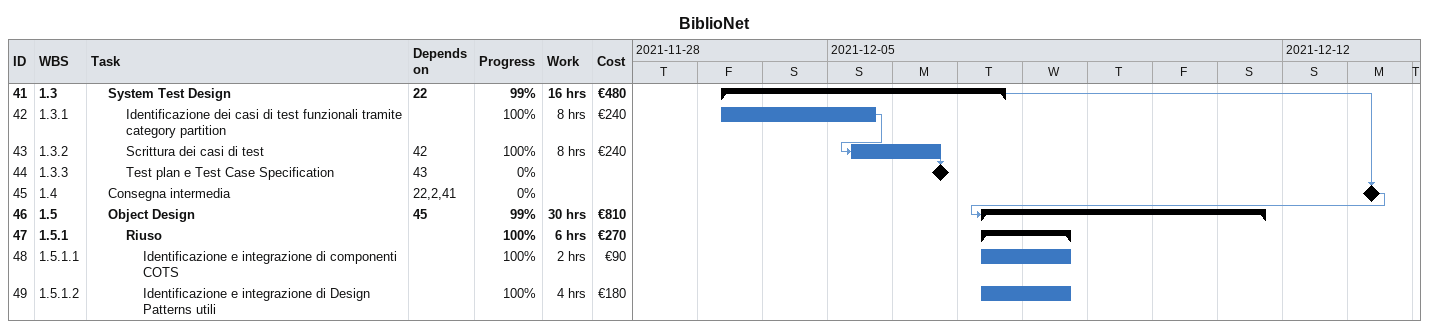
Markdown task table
BiblioNet

| ID | WBS | Task | Start | Finish | Predecessors | % complete | Work (h) | Cost (€) |
|---|---|---|---|---|---|---|---|---|
| 41 | 1.3 | **System Test Design** | 2021-12-03 | 2021-12-07 | 22 | 99 | 16 | 480 |
| 42 | 1.3.1 | Identificazione dei casi di test funzionali tramite category partition | 2021-12-03 | 2021-12-05 |  | 100 | 8 | 240 |
| 43 | 1.3.2 | Scrittura dei casi di test | 2021-12-05 | 2021-12-06 | 42 | 100 | 8 | 240 |
| 44 | 1.3.3 | Test plan e Test Case Specification (milestone) | 2021-12-06 | 2021-12-06 | 43 | 0 |  |  |
| 45 | 1.4 | Consegna intermedia (milestone) | 2021-12-13 | 2021-12-13 | 22, 2, 41 | 0 |  |  |
| 46 | 1.5 | **Object Design** | 2021-12-07 | 2021-12-11 | 45 | 99 | 30 | 810 |
| 47 | 1.5.1 | **Riuso** | 2021-12-07 | 2021-12-08 |  | 100 | 6 | 270 |
| 48 | 1.5.1.1 | Identificazione e integrazione di componenti COTS | 2021-12-07 | 2021-12-08 |  | 100 | 2 | 90 |
| 49 | 1.5.1.2 | Identificazione e integrazione di Design Patterns utili | 2021-12-07 | 2021-12-08 |  | 100 | 4 | 180 |
